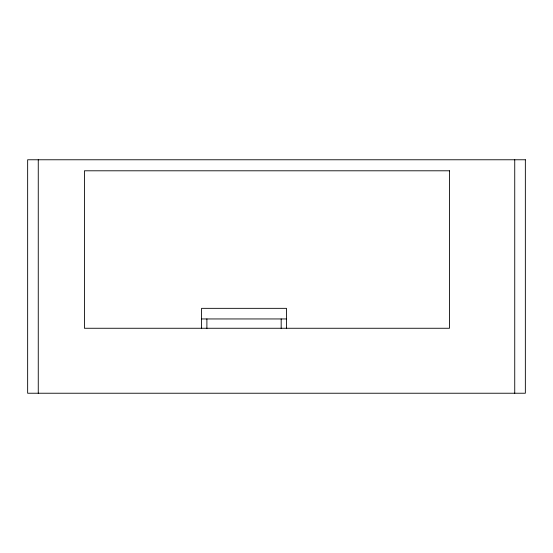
<?xml version="1.0" encoding="UTF-8"?>
<svg xmlns="http://www.w3.org/2000/svg" width="553" height="553" viewBox="0 0 553 553"><rect width="100%" height="100%" fill="white"/><g stroke="black" fill="none" stroke-linecap="round" stroke-linejoin="round"><path stroke-width="0.83" d="M201.589 318.95L286.482 318.95M514.739 159.769L514.739 393.231M286.482 328.447L286.482 308.339L201.589 308.339L201.589 328.447M281.173 318.95L281.173 328.447M206.891 318.95L206.891 328.447M38.261 159.769L38.261 393.231M525.35 159.769L27.65 159.769L27.65 393.231L525.35 393.231L525.35 159.769M449.471 170.794L84.422 170.794L84.422 328.261L449.471 328.261L449.471 170.794"/></g></svg>
